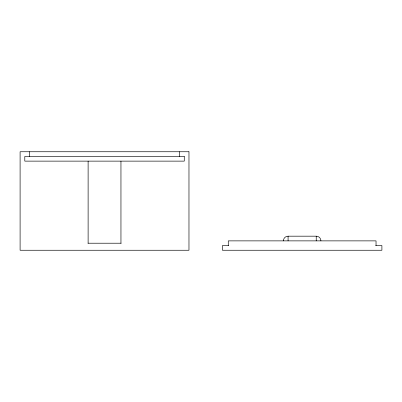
<?xml version="1.0" encoding="UTF-8"?>
<svg xmlns="http://www.w3.org/2000/svg" width="402" height="402" viewBox="0 0 402 402"><rect width="100%" height="100%" fill="white"/><g stroke="black" fill="none" stroke-linecap="round" stroke-linejoin="round"><path stroke-width="0.6" d="M283.395 240.873A4.688 4.688 0 0 1 288.083 236.18L316.228 236.18A4.688 4.688 0 0 1 320.922 240.873M87.943 243.215L121.208 243.215M228.693 245.562L222.412 245.562L222.412 250.255L381.9 250.255L381.9 245.562L375.619 245.562M376.036 245.562L376.036 240.873L228.276 240.873L228.276 245.562M316.228 236.18L316.228 240.873M288.083 236.18L288.083 240.873M179.588 151.745L179.588 156.438M120.952 161.127L120.952 243.215M88.118 161.127L88.118 243.215M29.482 151.745L29.482 156.438M188.97 151.745L20.1 151.745L20.1 250.255L188.97 250.255L188.97 151.745M184.277 156.438L24.788 156.438L24.788 161.127L184.277 161.127L184.277 156.438"/></g></svg>
